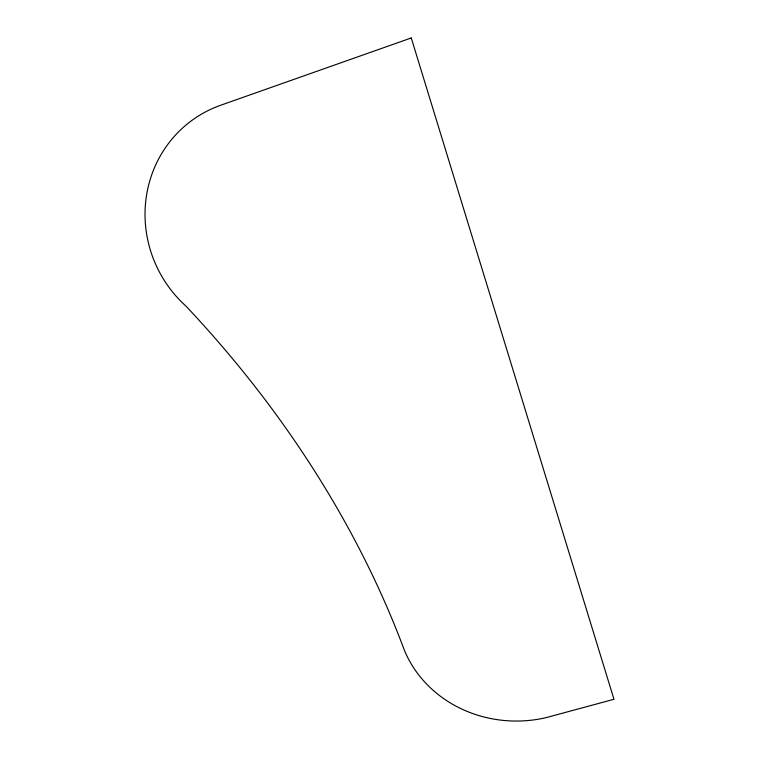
<?xml version="1.0" encoding="UTF-8"?>
<svg xmlns="http://www.w3.org/2000/svg" width="759" height="759" viewBox="0 0 759 759"><rect width="100%" height="100%" fill="white"/><g stroke="black" fill="none" stroke-linecap="round" stroke-linejoin="round"><path stroke-width="1.14" d="M411.255 37.95L220.584 105.283A120.007 115.71 61.9 0 0 186.04 306.19A968.161 747.169 31.2 0 1 404.319 650.102A121.374 111.564 -4.2 0 0 545.636 717.758L613.974 699.286L411.255 37.95"/></g></svg>
